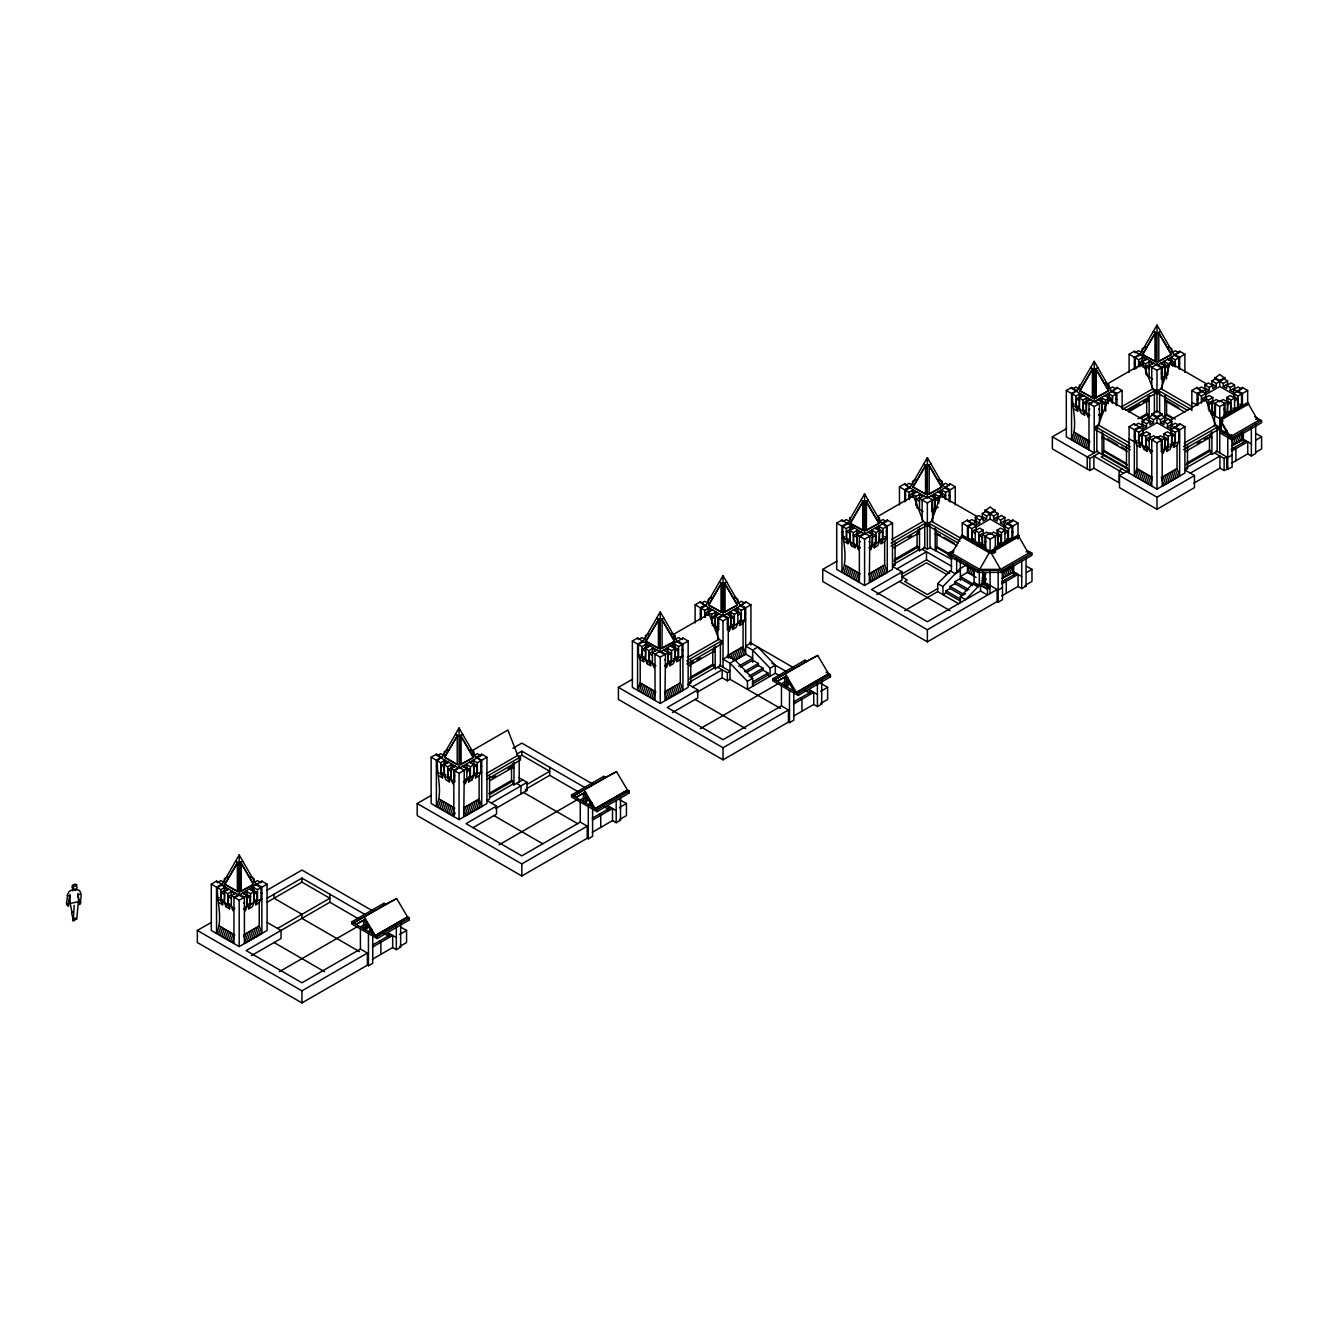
<?xml version="1.0" encoding="UTF-8"?>
<svg xmlns="http://www.w3.org/2000/svg" width="1328" height="1328" viewBox="0 0 1328 1328"><rect width="100%" height="100%" fill="white"/><g stroke="black" fill="none" stroke-linecap="round" stroke-linejoin="round"><path stroke-width="1.5" d="M77.954 893.329L78.618 901.662L70.185 903.455L72.011 912.236M67.197 905.165L67.977 905.912C69.471 906.094 67.462 901.496 69.986 896.068M78.402 901.679L76.742 918.744L74.717 918.229L73.887 920.553L76.526 918.727M74.185 905.381L73.339 918.744L74.219 919.922M73.804 920.404L74.833 918.445L76.559 919.076M73.023 888.233L72.542 890.607C82.95 887.569 72.243 883.253 73.571 888.249M67.579 895.636L66.4 904.136L68.342 903.538M74.185 920.586L72.608 920.553L73.571 919.64M217.394 886.672C216.746 902.193 223.237 918.395 216.53 933.468L216.53 887.17L221.759 884.149L221.759 885.162L242.094 896.898M218.273 934.48L220.88 926.927M220.016 935.493L222.623 927.94M221.759 936.489L224.366 928.936M223.502 937.502L226.109 929.949M225.245 938.514L227.852 930.961M226.988 939.51L229.595 931.957M228.731 940.523L231.338 932.97M230.474 941.519L233.081 933.982M232.217 942.531L234.176 936.871M437.261 759.732C436.597 775.253 443.104 791.455 436.381 806.544L436.381 760.23L441.61 757.209L437.261 760.728L440.747 762.753L445.096 760.23L445.096 763.251L440.747 765.775M438.124 807.54L440.747 799.987M439.867 808.553L442.49 801M441.61 809.565L444.233 802.012M443.353 810.561L445.976 803.008M445.096 811.574L447.719 804.021M446.839 812.57L449.462 805.034M448.582 813.583L451.205 806.03M450.325 814.595L452.948 807.042M452.084 815.591L454.691 808.055L439.004 798.991M455.122 812.836L453.827 816.604L453.827 770.306L459.056 767.285L464.285 770.306L463.754 816.305L481.715 806.544L481.715 760.23L476.486 757.209L480.852 760.728L477.35 762.753L473 760.23M639.332 691.373L641.955 683.837M641.075 692.386L643.698 684.833M642.818 693.399L645.441 685.846M644.561 694.395L647.184 686.858M646.304 695.407L648.927 687.854M648.047 696.42L650.67 688.867M649.79 697.416L652.413 689.863M651.533 698.428L654.156 690.875M653.276 699.441L655.235 693.764M842.799 525.589C842.151 541.11 848.642 557.328 841.935 572.401L841.935 526.087L836.706 523.066L836.706 569.38L864.594 585.482L892.499 569.38L892.499 523.066L887.27 520.045L882.024 523.066L886.39 526.602L882.904 528.61L878.538 526.087L878.538 529.108L882.904 531.632M843.678 573.397L846.285 565.861M845.421 574.41L848.028 566.857M847.164 575.422L849.771 567.869M848.907 576.418L851.514 568.882M850.65 577.431L853.257 569.878M852.393 578.444L855 570.891M854.136 579.44L856.759 571.887M855.879 580.452L858.502 572.899M857.622 581.465L859.581 575.788M969.423 566.741L967.465 572.401L960.36 576.501L977.923 586.843L980.545 585.333L987.517 589.35M969.208 573.397L971.166 567.737M970.951 574.41L972.909 568.749M972.694 575.422L974.652 569.762M982.073 578.56L984.031 572.899M983.152 581.465L985.774 573.912L982.288 571.887M986.206 578.693L984.895 582.461L984.895 572.401M1072.426 393.022C1071.762 408.543 1078.27 424.744 1071.547 439.834L1071.547 393.52L1076.792 390.498L1072.426 394.018L1075.912 396.043L1080.278 393.52L1080.278 396.541L1075.912 399.064M1073.306 440.83L1075.912 433.277M1075.049 441.842L1077.655 434.289M1076.792 442.838L1079.398 435.302M1078.535 443.851L1081.141 436.298M1080.278 444.863L1082.884 437.31M1082.021 445.859L1084.627 438.323M1083.764 446.872L1086.37 439.319M1085.507 447.885L1088.113 440.332M1087.25 448.881L1089.856 441.328L1074.169 432.281M1136.071 477.067L1138.677 469.514M1137.814 478.08L1140.42 470.527M1139.557 479.076L1142.163 471.54M1141.3 480.089L1143.906 472.536M1143.043 481.101L1145.649 473.548M1144.786 482.097L1147.392 474.561M1146.529 483.11L1149.135 475.557M1148.272 484.122L1150.878 476.569M1150.015 485.118L1151.974 479.458M961.123 538.421L931.476 521.306L932.588 518.401M1097.326 427.566L1108.166 399.562L1143.906 420.196L1141.731 425.823M1192.478 406.849L1161.104 388.739L1162.216 385.834M931.476 521.306L941.32 493.883M974.868 522.153L977.059 516.526L940.44 495.394M1161.104 388.739L1170.931 361.316M249.647 889.179L254.013 891.702L254.013 902.774L252.27 906.792L248.784 908.817L250.527 904.783L250.527 893.711L246.161 891.188M260.985 886.672L260.985 898.741L259.242 902.774L255.756 904.783L257.499 900.749L257.499 889.677L253.133 887.17L253.133 890.192L257.499 892.698M465.149 783.885L466.892 779.868L466.892 768.796L462.542 766.273M469.514 762.239L473.864 764.762L473.864 775.834L472.121 779.868L468.635 781.877L470.378 777.843L470.378 766.771L466.028 764.264M480.852 759.732L480.852 771.817L479.109 775.834L475.607 777.843L477.35 773.826L477.35 762.753M670.723 646.089L675.072 648.595L675.072 659.667L673.329 663.701L669.843 665.71L671.586 661.693L671.586 650.604L667.237 648.097M682.044 643.565L682.044 655.65L680.301 659.667L676.815 661.693L678.558 657.659L678.558 646.587L674.209 644.063L674.209 647.085L678.558 649.608M733.488 609.851L737.837 612.357L737.837 623.43L736.094 627.463L732.608 629.472L734.351 625.438L734.351 614.366L730.002 611.859L730.002 614.881L734.351 617.387M744.809 607.328L744.809 619.412L743.066 623.43L739.58 625.438L741.323 621.421L741.323 610.349L736.974 607.826M875.052 528.112L879.418 530.619L879.418 541.691L877.675 545.725L874.189 547.734L875.932 543.716L875.932 532.628L871.566 530.121M886.39 525.589L886.39 537.674L884.647 541.691L881.161 543.716L882.904 539.683L882.904 528.61M1163.959 433.791L1167.445 431.766L1171.811 434.289L1171.811 445.361L1170.068 449.395L1166.582 451.404L1168.325 447.37L1168.325 436.298L1163.959 433.791L1163.959 436.812L1168.325 439.319M1178.783 429.259L1178.783 441.328L1177.04 445.361L1173.554 447.37L1175.297 443.353L1175.297 432.281L1170.931 429.757L1170.931 432.779L1175.297 435.302M80.643 903.057C77.107 906.692 84.311 896.201 79.215 890.291L74.036 889.212M74.003 919.69L76.476 919.225M225.245 887.17L220.88 889.677L217.394 887.668L221.759 885.162L239.189 854.95L256.619 885.162L260.985 887.668L257.499 889.677M224.681 884.299L237.778 862.27L237.778 891.536L224.681 884.299L237.778 891.536M225.096 884.216L237.778 862.27M441.61 758.222L459.056 728.026L476.486 758.222M457.629 764.596L444.548 757.358L457.629 735.33M444.548 757.358L456.666 737.023M678.558 646.587L682.044 644.578L677.695 642.055L660.248 611.859L642.818 642.055L638.453 644.578L641.955 646.587L646.304 644.063M645.757 641.208L658.837 619.163L658.837 648.446L645.757 641.208L658.837 648.446M646.172 641.125L658.837 619.163M709.069 607.826L704.72 610.349L701.234 608.34L705.583 605.817L723.03 575.622L740.46 605.817L744.809 608.34L741.323 610.349M708.521 604.97L721.602 582.926L721.602 612.208L708.521 604.97L721.602 612.208M708.936 604.887L721.602 582.926M882.024 524.079L864.594 493.883L847.164 524.079L842.799 526.602L846.285 528.61L850.65 526.087M850.086 523.232L863.183 501.187L863.183 530.47L850.086 523.232L863.183 530.47M850.501 523.149L863.183 501.187M913.415 489.849L909.049 492.373L905.563 490.364L909.929 487.841L927.359 457.645L944.806 487.841L949.155 490.364L945.669 492.373L941.32 489.849L941.32 492.871L945.669 495.394M912.867 486.994L925.948 464.949L925.948 494.232L912.867 486.994L925.948 494.232M913.266 486.911L925.948 464.949M962.236 535.151L961.356 536.661L989.26 552.763L991.003 552.763L1018.908 536.661L1018.908 535.649L991.003 551.767L962.236 535.151L951.778 553.278L950.035 554.274L950.035 556.299L951.429 555.486L951.429 569.928L937.701 583.54L937.701 591.591L904.7 610.648M1076.792 391.511L1094.222 361.316L1111.652 391.511L1116.018 394.018L1112.532 396.043L1108.166 393.52M1079.714 390.648L1092.811 368.62L1092.811 397.885L1079.714 390.648L1092.811 397.885M1080.129 390.581L1092.811 368.62M1143.043 357.282L1138.677 359.805L1135.191 357.78L1139.557 355.273L1156.987 325.078L1174.417 355.273L1178.783 357.78L1175.297 359.805L1170.931 357.282L1170.931 360.303L1175.297 362.826M1142.478 354.41L1155.576 332.382L1155.576 361.648L1142.478 354.41L1155.576 361.648M1142.893 354.344L1155.576 332.382M1140.868 366.445L1143.043 363.324L1153.866 391.312M68.608 906.161L66.682 903.887M960.011 600.854L946.067 592.803L942.93 594.612L942.93 586.561L960.36 568.45L965.688 565.363M979.317 585.382L965.589 599.642L960.36 596.637L974.088 582.361L979.317 585.382L983.035 583.241L990.007 587.275L990.007 593.616M76.576 885.544C78.568 883.9 71.546 883.336 71.994 887.071L72.642 888.648M79.746 904.484L80.958 901.596M72.575 911.821L71.612 912.851L73.173 919.756M242.825 861.241L239.189 863.349L235.554 861.241M462.692 734.318L459.056 736.409L455.421 734.318M663.884 618.151L660.248 620.242L656.613 618.151M726.648 581.913L723.03 584.005L719.394 581.913M868.23 500.175L864.594 502.266L860.959 500.175M930.994 463.937L927.359 466.028L923.724 463.937M1097.858 367.607L1094.222 369.699L1090.587 367.607M1160.622 331.369L1156.987 333.461L1153.351 331.369M236.284 896.898L261.865 881.128L267.094 884.149L267.094 930.447L239.189 946.565L211.301 930.447L211.301 884.149L216.53 881.128L221.759 884.149M476.486 757.209L481.715 754.188L486.944 757.209L486.944 803.523L459.056 819.625L431.152 803.523L431.152 757.209L436.381 754.188L441.61 757.209M660.248 611.859L660.248 652.114L682.924 638.021L688.153 641.042L688.153 687.356L660.248 703.458L632.36 687.356L632.36 641.042L637.589 638.021L663.153 653.808M695.125 622.932L695.125 604.804L700.354 601.783L705.583 605.817M836.706 523.066L841.935 520.045L864.594 534.138L886.39 521.555L882.904 519.547L879.999 521.223M899.471 504.955L899.471 486.828L904.7 483.807L909.929 487.841M1100.331 413.821L1100.331 417.175L1102.074 413.157L1102.074 402.085L1094.222 406.6L1094.222 452.914L1066.318 436.812L1066.318 390.498L1071.547 387.477L1076.792 390.498M1129.099 372.388L1129.099 354.261L1134.328 351.239L1159.892 367.009M227.852 876.596L224.366 878.605L224.366 881.626M447.719 749.656L444.233 751.681L444.233 754.702M648.927 633.506L645.441 635.514L645.441 638.536M711.692 597.268L708.206 599.277L708.206 602.298M842.799 521.555L846.285 519.547L849.19 521.223M916.038 479.292L912.552 481.3L912.552 484.322M1145.649 346.708L1142.163 348.733L1142.163 351.754M632.36 641.042L637.589 644.063L642.818 641.042M695.125 604.804L700.354 607.826L705.583 604.804M841.935 526.087L847.164 523.066M899.471 486.828L904.7 489.849L909.929 486.828M1129.099 354.261L1134.328 357.282L1139.557 354.261M216.53 893.213L217.394 892.698M436.381 766.273L437.261 765.775M637.589 650.106L638.453 649.608M700.354 613.868L701.234 613.37M841.935 532.13L842.799 531.632M904.7 495.892L905.563 495.394M1071.547 399.562L1072.426 399.064M1134.328 363.324L1135.191 362.826M220.88 892.698L225.245 890.192M641.955 649.608L646.304 647.085M704.72 613.37L709.069 610.847M846.285 531.632L850.65 529.108M909.049 495.394L913.415 492.871M1138.677 362.826L1143.043 360.303M224.814 902.525L221.328 900.5L221.328 892.449L224.814 894.458L224.366 902.774L227.852 904.783L229.595 903.77L229.595 908.817L226.109 906.792L224.366 902.774L224.366 891.702L228.731 889.179M449.462 776.847L449.462 781.877L445.976 779.868L444.233 775.834L444.233 764.762L448.582 762.239M645.873 659.418L642.387 657.41L642.387 649.359L645.873 651.367L645.441 659.667L648.927 661.693L650.67 660.68L650.67 665.71L647.184 663.701L645.441 659.667L645.441 648.595L649.79 646.089M705.151 617.138L705.151 613.121L708.206 615.379L708.206 612.357L712.555 609.851M855 544.38L855 547.734L851.514 545.725L849.771 541.691L849.771 530.619L854.136 528.112M909.497 499.162L909.497 495.145L912.552 497.402L912.552 494.381L916.901 491.875M1084.627 411.813L1084.627 415.166L1081.141 413.157L1079.398 409.124L1079.398 398.051L1083.764 395.528M1142.163 364.835L1142.163 361.814L1146.529 359.29M877.675 516.526L913.415 495.892L923.242 521.306L927.359 523.68L932.588 520.659M216.53 899.255L219.137 897.745M436.381 772.315L440.747 773.826L442.49 777.843L439.004 775.834M444.233 767.783L444.664 775.585L440.747 773.826L440.747 762.753M637.589 656.148L640.212 654.638M841.935 538.172L844.542 536.661M849.771 533.64L849.771 541.691L853.257 543.716L855 547.734M1071.547 405.604L1074.169 404.094M1079.398 401.073L1079.398 409.124L1082.884 411.132L1084.627 415.166M1136.934 367.856L1135.191 368.852L1135.191 356.784M224.366 891.702L227.852 893.711L232.217 891.188M444.233 764.762L447.719 766.771L452.084 764.264L452.084 767.285L447.719 769.792M645.441 648.595L648.927 650.604L653.276 648.097M672.167 637.191L675.072 635.514L675.072 638.536M708.206 612.357L711.692 614.366L716.041 611.859L716.041 614.881L711.692 617.387M849.771 530.619L853.257 532.628L857.622 530.121M912.552 494.381L916.038 496.39L920.387 493.883M1079.398 398.051L1082.884 400.06L1087.25 397.553M1142.163 361.814L1145.649 363.822L1150.015 361.316M222.623 899.753L220.88 900.749L217.394 898.741M227.852 896.732L231.338 894.723L231.338 891.702L234.84 893.711M648.927 653.625L652.413 651.616L652.413 648.595L655.899 650.604M848.028 538.67L846.285 539.683L842.799 537.674M853.257 535.649L857.622 533.142M916.038 499.411L919.524 497.402L919.524 494.381L923.01 496.39M1082.884 403.081L1087.25 400.575M1145.649 366.843L1149.135 364.835L1149.135 361.814L1152.621 363.822M233.081 910.825L231.338 906.792L231.338 895.719L235.703 893.213M254.594 882.307L257.499 880.63L260.985 882.639L261.865 881.128M452.948 783.885L451.205 779.868L451.205 768.796L455.57 766.273M473 756.213L477.35 753.69L480.852 755.698M654.156 667.718L652.413 663.701L652.413 652.629L656.762 650.106M675.653 639.2L678.558 637.523L682.044 639.532L682.924 638.021M718.664 617.387L718.664 629.472L715.178 627.463L715.178 616.391L719.527 613.868M738.418 602.962L741.323 601.285L744.809 603.294L745.689 601.783L740.46 605.817M858.502 546.389L858.502 549.742L856.759 545.725L856.759 534.653L861.108 532.13M923.01 511.496L919.524 509.487L919.524 498.415L923.873 495.892M942.764 484.986L945.669 483.309L949.155 485.318L950.035 483.807L955.264 486.828L955.264 504.955M1088.113 413.821L1088.113 417.175L1086.37 413.157L1086.37 402.085L1090.736 399.562M1109.627 388.656L1112.532 386.979L1116.018 388.988L1094.222 401.571L1094.222 361.316M1152.621 378.928L1149.135 376.92L1149.135 365.831L1153.501 363.324M1172.392 352.418L1175.297 350.741L1178.783 352.75M240.6 891.536L253.698 884.299L240.6 862.27L240.6 891.536L253.698 884.299M460.467 737.289L460.467 764.596L473.548 757.358L460.467 735.33M674.757 641.208L661.676 648.446L674.757 641.208L661.676 619.163M724.441 612.208L737.521 604.97L724.441 582.926L724.441 612.208L737.521 604.97M866.005 530.47L879.103 523.232L866.005 501.187L866.005 530.47L879.103 523.232M941.867 486.994L928.787 494.232L941.867 486.994L928.787 464.949M1095.633 397.885L1108.731 390.648L1095.633 368.62L1095.633 397.885L1108.731 390.648M1171.495 354.41L1158.398 361.648L1171.495 354.41L1158.398 332.382M460.467 764.596L473.548 757.358M231.338 898.741L228.3 896.483L228.3 904.534L234.84 908.817M445.976 774.822L444.233 775.834L447.719 777.843L449.462 781.877M451.205 771.817L451.205 779.868L454.691 781.877L454.691 769.792M652.413 655.65L649.359 653.376L649.359 661.427L655.899 665.71M715.178 619.412L715.609 627.214L712.123 625.189M856.759 537.674L856.759 545.725L860.245 547.734L859.365 548.232M919.524 501.436L916.469 499.162L916.469 505.204M944.806 487.841L950.035 483.807M1086.37 405.09L1086.37 413.157L1089.856 415.166L1088.993 415.664M1111.652 391.511L1116.881 387.477L1122.11 390.498L1122.11 408.626M1149.135 368.852L1146.097 366.594L1146.097 374.645L1149.135 376.92M1174.417 355.273L1179.646 351.239L1184.891 354.261L1184.891 372.388M454.691 770.804L457.596 769.128M443.652 755.366L440.747 753.69L437.261 755.698L459.056 768.281L481.715 755.2L481.715 754.188M718.664 618.4L743.365 604.14M863.15 534.985L860.245 536.661L860.245 535.649M907.024 486.164L927.359 497.9L947.711 486.164M1092.761 402.417L1089.856 404.094L1089.856 403.081M243.555 893.711L247.041 891.702L247.041 894.723M250.527 889.677L254.013 887.668L254.013 890.69M463.406 766.771L466.892 764.762L466.892 767.783M470.378 762.753L473.864 760.728L473.864 763.749M664.614 650.604L668.1 648.595L668.1 651.616M671.586 646.587L675.072 644.578L675.072 647.599M727.379 614.366L730.865 612.357L730.865 615.379M734.351 610.349L737.837 608.34L737.837 611.361M868.96 532.628L872.446 530.619L872.446 533.64M875.932 528.61L879.418 526.602L879.418 529.623M931.725 496.39L935.211 494.381L935.211 497.402M938.697 492.373L942.183 490.364L942.183 493.385M1098.571 400.06L1102.074 398.051L1102.074 401.073M1105.56 396.043L1109.046 394.018L1109.046 397.039M1161.353 363.822L1164.839 361.814L1164.839 364.835M1168.325 359.805L1171.811 357.78L1171.811 360.801M451.636 779.602L447.719 777.843L447.719 766.771M857.191 545.476L853.257 543.716L853.257 532.628M1084.627 410.136L1082.884 411.132L1082.884 400.06M231.338 895.719L239.189 900.251L247.041 895.719L247.041 906.792L245.298 910.825L245.298 907.472M250.527 893.711L254.013 891.702M256.619 884.149L261.865 887.17L267.094 884.149M453.827 776.332L454.691 775.834M451.205 768.796L459.056 773.311L466.892 768.796M470.378 766.771L473.864 764.762M481.715 760.23L486.944 757.209M652.413 652.629L660.248 657.161L668.1 652.629L668.1 663.701L666.357 667.718L666.357 664.365M671.586 650.604L675.072 648.595M677.695 641.042L682.924 644.063L688.153 641.042M717.784 623.944L718.664 623.43M715.178 616.391L723.03 620.923L730.865 616.391L730.865 627.463L729.122 631.481L729.122 628.127M734.351 614.366L737.837 612.357M740.46 604.804L745.689 607.826L750.918 604.804L750.918 645.076M859.365 542.206L860.245 541.691M856.759 534.653L864.594 539.185L872.446 534.653L872.446 545.725L870.703 549.742L870.703 546.389M875.932 532.628L879.418 530.619M882.024 523.066L887.27 526.087L892.499 523.066M919.524 498.415L927.359 502.947L935.211 498.415L935.211 509.487L933.468 513.504L933.468 510.151M938.697 499.411L934.331 496.904L934.331 493.883L938.697 496.39L942.183 494.381L942.183 497.402L945.237 495.145L945.237 499.162M944.806 486.828L950.035 489.849L955.264 486.828M1088.993 409.622L1089.856 409.124M1101.194 397.553L1105.56 400.06L1109.046 398.051L1109.046 401.073M1111.652 390.498L1116.881 393.52L1122.11 390.498M1149.135 365.831L1156.987 370.363L1164.839 365.831L1164.839 376.92L1163.096 380.937L1163.096 377.584M1163.959 361.316L1168.325 363.822L1171.811 361.814L1171.811 364.835M1174.417 354.261L1179.646 357.282L1184.891 354.261M941.32 495.892L931.725 500.424M715.178 627.463L716.921 626.451M919.524 509.487L916.469 507.213M246.593 898.492L250.096 896.483L250.096 904.534L246.593 906.543L247.041 898.741M253.582 894.458L257.068 892.449L257.068 900.5L253.582 902.525L254.013 894.723M473.432 767.534L476.918 765.526L476.918 773.577L473.432 775.585L473.864 767.783M667.669 655.401L671.155 653.376L671.155 661.427L667.669 663.452L668.1 655.65M674.641 651.367L678.127 649.359L678.127 657.41L674.641 659.418L675.072 651.616M730.433 619.147L733.919 617.138L733.919 625.189L730.433 627.214L730.865 619.412M872.015 537.425L875.501 535.4L875.501 543.451L872.015 545.476L872.446 537.674M878.987 533.391L882.473 531.383L882.473 539.434L878.987 541.442L879.418 533.64M938.265 507.213L934.779 509.238L934.779 501.171L938.265 499.162L938.265 503.196M1099.451 415.664L1098.571 415.166L1102.074 413.157L1101.626 404.841L1105.112 402.832L1105.56 411.132L1105.56 400.06M1108.598 400.824L1112.084 398.798L1112.084 402.832M1164.39 368.603L1167.893 366.594L1167.893 374.645L1164.39 376.654L1164.839 368.852M1171.379 364.586L1174.865 362.561L1174.865 366.594M372.753 935.078L372.753 963.265L368.437 965.755L367.391 965.157L301.954 1002.922L197.341 942.531L197.341 930.447L211.534 922.263M266.496 890.524L301.954 870.056L372.886 911.008M592.603 808.154L592.603 836.341L588.287 838.815L587.242 838.217L521.821 875.999L417.208 815.591L417.208 803.523L431.384 795.323M453.827 782.375L454.691 781.877M512.957 748.245L521.821 743.116L592.736 784.068M793.812 691.988L793.812 720.174L789.496 722.664L788.45 722.05L723.03 759.832L618.416 699.441L618.416 687.356L632.593 679.172M717.784 629.97L718.664 629.472M999.353 568.666L1002.341 570.393L1002.507 599.675L998.158 602.198L997.112 601.584L927.359 641.856L822.746 581.465L822.746 569.38L836.939 561.196M1122.11 469.016L1119.155 470.726L1119.155 482.811L1093.874 468.22L1089.856 470.527L1052.374 448.881L1052.374 436.812L1066.567 428.612M466.46 779.602L473.432 775.585M463.406 781.877L466.892 779.868L465.149 778.855M727.379 617.387L727.379 629.472L730.865 627.463L729.122 626.451M886.39 537.674L882.904 539.683L881.161 538.67L881.161 543.716M931.725 499.411L931.725 511.496L935.211 509.487L933.468 508.475M1161.353 366.843L1161.353 378.928L1164.39 376.654M267.094 898.243L301.954 878.107L364.719 914.345M516.592 754.188L521.821 751.167L584.586 787.404M486.314 773.56L517.704 755.433L520.427 757.01L520.427 760.031L487.293 779.154M687.522 657.393L718.896 639.283L721.635 640.843L721.635 643.864L686.759 664M891.868 539.417L923.242 521.306M1121.479 406.849L1152.87 388.722L1156.987 391.113L1162.216 388.091L1162.216 367.341L1156.987 364.337L1151.758 367.341L1151.758 387.477M267.094 902.26L301.954 882.141L329.859 898.243L277.552 928.438M518.335 757.209L521.821 755.2L549.709 771.302L527.05 784.4M487.293 776.133L520.427 757.01M686.759 660.979L721.635 640.843M891.105 543.003L925.965 522.867L925.965 525.888L891.105 546.024M1122.459 409.422L1155.592 390.299L1155.592 393.32L1125.945 410.435M1130.311 449.794L1095.434 429.658L1095.434 426.637L1098.339 424.977L1129.713 443.087M1095.434 429.658L1096.828 428.861L1096.828 451.404L1129.099 470.029L1119.504 475.557L1119.504 487.642L1156.987 509.288L1194.47 487.642L1194.47 475.557L1184.891 470.029L1187.498 468.518L1187.498 445.959L1188.726 446.673M492.356 778.059L495.842 776.033M508.043 768.995L511.529 766.97L513.969 768.381M690.062 663.9L693.548 661.892M697.051 659.867L700.537 657.858M908.352 537.873L911.855 535.865M1129.265 410.335L1139.723 404.293M1143.209 402.284L1146.695 400.259L1149.135 401.67M489.916 780.665L512.575 767.584L512.575 763.55M1128.568 411.946L1147.741 400.873L1147.741 396.84M935.211 534.254L936.954 533.242L940.44 535.25M1102.074 437.908L1103.817 436.912L1103.817 450.391L1126.476 463.489M1164.839 401.67L1166.582 400.674L1178.783 407.713M259.242 902.774L259.242 925.931L243.555 934.978L246.161 942.531M463.406 808.055L479.109 798.991L481.715 806.544M488.87 793.546L511.529 780.466L512.757 781.179L512.757 784.184L490.082 797.281M680.301 659.667L680.301 682.824L664.614 691.888L667.237 699.441M690.062 677.396L712.738 664.299L713.949 665.013L713.949 668.034L689.547 682.127L690.759 682.824L690.759 660.282L691.988 660.979M727.379 655.65L743.066 646.587L745.689 654.14L752.661 658.157L738.717 666.208M884.647 541.691L884.647 564.848L868.96 573.912L871.566 581.465M894.408 559.42L917.084 546.323L918.295 547.036L918.295 550.058L893.893 564.151L895.105 564.848L895.105 542.305L896.334 543.003M1137.98 418.785L1146.695 413.755L1147.923 414.452L1147.923 417.473L1142.694 420.495M750.918 643.067L745.689 646.089L752.661 650.106L770.091 668.233L770.091 676.284L767.999 675.072L752.312 684.136M490.082 794.26L512.757 781.179M689.547 679.106L713.949 665.013M893.893 561.13L918.295 547.036M1140.951 418.486L1147.923 414.452M962.236 537.159L962.236 523.066L967.465 520.045L972.694 524.079M993.626 516.028L993.626 519.049L997.975 516.526L997.975 513.504L993.626 516.028L984.895 510.998L990.124 506.964L995.369 510.998L986.638 516.028L982.288 513.504L982.288 516.526L986.638 519.049L986.638 516.028M1129.099 473.05L1129.099 426.736L1134.328 423.715L1143.043 429.757L1143.043 432.779L1138.677 435.302M1161.353 415.166L1164.839 417.175L1160.473 419.698L1151.758 414.668L1156.987 410.634L1162.216 414.668L1153.501 419.698L1149.135 417.175L1152.621 415.166M1191.863 410.634L1191.863 390.498L1197.092 387.477L1202.321 391.511M1223.237 383.46L1223.237 386.481L1227.603 383.958L1227.603 380.937L1223.237 383.46L1214.522 378.414L1219.751 374.396L1224.98 378.414L1216.265 383.46L1211.916 380.937L1211.916 383.958L1216.265 386.481L1216.265 383.46M975.316 517.538L979.666 520.045L979.666 523.066L975.316 520.559L975.316 517.538L978.802 515.53L983.152 518.036L983.152 521.057L986.638 519.049M982.288 513.504L985.774 511.496M1135.191 425.226L1138.677 423.217L1143.043 425.74L1143.043 428.745L1146.529 426.736L1146.529 423.715L1142.163 421.208L1142.163 424.23L1146.529 426.736M1142.163 421.208L1145.649 419.183L1150.015 421.706L1150.015 424.728L1153.501 422.719L1153.501 419.698M1204.928 384.971L1209.293 387.477L1209.293 390.498L1204.928 387.992L1204.928 384.971L1208.43 382.945L1212.779 385.469L1212.779 388.49L1216.265 386.481M1211.916 380.937L1215.402 378.928M512.757 784.184L513.969 784.898L522.684 779.868M690.759 682.824L688.153 684.335L697.748 689.863L697.748 697.93L672.466 712.522M713.949 668.034L715.178 668.731L720.407 665.71L720.407 643.167L721.635 643.864M895.105 564.848L892.499 566.359L902.077 571.887L902.077 579.954L876.795 594.546M918.295 550.058L919.524 550.755L924.753 547.734L924.753 525.191L927.359 526.701L929.982 525.191L929.982 547.734L951.778 559.304M745.689 607.826L745.689 654.14L730.002 663.203L723.03 659.169L728.259 656.148L735.231 660.182L752.661 678.293L752.661 686.344M923.707 547.136L927.359 549.244L930.845 547.236M962.236 523.066L967.465 526.087L972.694 523.066M984.895 509.985L990.124 513.006L995.369 509.985M1097.708 450.906L1087.25 456.932L1087.25 469.016M1129.099 426.736L1134.328 429.757L1139.557 426.736M1151.758 413.655L1156.987 416.677L1162.216 413.655M1191.863 390.498L1197.092 393.52L1202.321 390.498M1214.522 377.418L1219.751 380.439L1224.98 377.418M979.666 523.066L976.18 525.091L976.18 522.07L968.344 526.602L971.83 528.61L976.18 526.087L976.18 529.108L971.83 531.632M979.666 520.045L983.152 518.036M1143.043 425.74L1135.191 430.255L1138.677 432.281L1143.043 429.757M1146.529 423.715L1150.015 421.706M1209.293 390.498L1205.807 392.507L1205.807 389.502L1197.956 394.018L1201.442 396.043L1205.807 393.52L1205.807 396.541L1201.442 399.064M1209.293 387.477L1212.779 385.469M491.31 803.008L527.05 782.375L527.05 790.426L495.659 808.553M692.502 686.858L722.15 669.744L722.15 677.795L696.868 692.386M896.848 568.882L926.496 551.767L926.496 559.818L901.214 574.41M936.074 550.257L936.954 546.721L977.923 570.393L1002.341 570.393L1031.972 553.278L1031.972 555.287L1002.341 572.401L977.923 572.401L948.458 555.386L948.458 553.378L953.57 550.423L953.57 552.431M1052.374 436.812L1089.856 458.442L1099.451 452.914M1126.476 445.959L1126.476 468.518L1127.356 468.004L1102.937 453.91L1103.817 450.391M1164.839 418.187L1166.582 414.153L1175.297 419.183M967.465 532.13L968.344 531.632M976.18 527.1L990.124 519.049L1004.084 527.1M1102.937 453.91L1102.074 454.425L1102.074 431.866M1134.328 435.8L1135.191 435.302M1143.043 430.77L1156.987 422.719L1172.674 431.766M1197.092 399.562L1197.956 399.064M1205.807 394.532L1219.751 386.481L1233.695 394.532M357.747 918.378L329.859 902.26L246.161 950.582L301.954 982.803L360.419 949.055L368.437 953.67M473 827.676L496.539 814.081L496.539 806.03L466.028 823.659L521.821 855.863L580.27 822.115L588.287 826.746M527.05 788.417L549.709 775.336L579.357 792.451M697.748 689.863L667.237 707.492L723.03 739.696L781.478 705.948L789.496 710.58M717.784 667.22L727.379 672.765L730.002 671.254L719.361 665.112M902.077 571.887L871.566 589.516L927.359 621.72L980.545 591.026L987.517 595.044L987.517 588.702L980.545 584.685L980.545 591.026M1103.817 455.421L1101.194 456.932L1156.987 489.152L1184.891 473.05L1184.891 426.736L1179.646 423.715L1174.417 427.749M1160.473 419.698L1160.473 422.719L1164.839 420.196L1164.839 395.628M977.059 545.725L975.316 541.691L975.316 530.619L979.666 528.112L983.152 530.121L983.152 533.142L978.802 535.649M993.626 519.049L997.112 521.057L997.112 518.036L1001.461 515.53L1004.947 517.538L1004.947 520.559L1000.598 523.066L1000.598 520.045L1004.947 517.538M1147.392 446.374L1147.392 451.404L1143.906 449.395L1142.163 445.361L1142.163 434.289L1146.529 431.766L1150.015 433.791L1150.015 436.812L1145.649 439.319M1160.473 422.719L1163.959 424.728L1163.959 421.706L1168.325 419.183M1201.89 398.798L1204.928 401.073L1204.928 398.051L1209.293 395.528L1212.779 397.553L1212.779 400.575L1208.43 403.081M1223.237 386.481L1226.723 388.49L1226.723 385.469L1231.089 382.945L1234.575 384.971L1234.575 387.992L1230.209 390.498L1230.209 387.477L1234.575 384.971M740.46 667.22L752.661 660.182L758.421 663.502L758.421 665.511L746.203 672.549M975.316 533.64L972.262 531.383L972.262 539.434L978.802 543.716L979.964 546.389M1136.934 440.332L1134.328 441.842L1129.099 438.821M1142.163 437.31L1142.163 445.361L1145.649 447.37L1147.392 451.404M1191.863 402.583L1197.956 405.09L1197.956 393.022M975.316 530.619L978.802 532.628L983.152 530.121M1142.163 434.289L1145.649 436.298L1150.015 433.791M1167.445 423.715L1171.811 421.208L1171.811 424.23L1167.445 426.736L1167.445 423.715L1163.959 421.706M1204.928 398.051L1208.43 400.06L1212.779 397.553M251.39 955.612L281.038 938.514L281.038 930.447L267.094 922.396M722.15 677.795L727.379 680.816L730.002 679.305L780.565 708.488M744.46 671.553L758.421 663.502M985.774 535.649L985.774 547.734L982.288 545.725L982.288 534.653L986.638 532.13L990.124 534.138L993.626 532.13L997.975 534.653L997.975 545.725L997.544 537.425L1001.03 535.4L1001.03 543.451L997.544 545.476M1000.598 523.066L1004.084 525.091L1004.084 522.07L1008.433 519.547L1011.919 521.555L1004.084 526.087L1004.084 529.108L1008.433 531.632M1150.878 453.412L1149.135 449.395L1149.135 438.323L1153.501 435.8L1161.353 440.332M1167.445 426.736L1170.931 428.745L1170.931 425.74L1175.297 423.217L1178.783 425.226L1179.646 423.715M1215.402 403.081L1215.402 415.166L1211.916 413.157L1211.916 402.085L1216.265 399.562L1219.751 401.571L1223.237 399.562L1227.603 402.085L1227.603 413.157L1225.86 412.145M1230.209 390.498L1233.695 392.507L1233.695 389.502L1238.061 386.979L1241.547 388.988L1233.695 393.52L1233.695 396.541L1238.061 399.064M948.458 555.386L949.852 554.573L949.852 552.564L951.429 553.477M982.288 537.674L982.72 545.476L979.234 543.451L979.234 535.4L982.72 537.425M1007.57 524.079L1007.57 523.066L1012.799 526.087L1012.799 538.172L1011.919 537.674L994.489 547.734L995.369 548.232L995.369 536.163L990.124 533.142L984.895 536.163L984.895 548.232L985.774 547.734M1007.57 523.066L1012.799 520.045L1018.028 523.066L1018.028 539.185M1149.135 441.328L1146.097 439.07L1146.097 447.121L1152.621 451.404M1184.891 426.736L1179.646 429.757L1179.646 476.071L1162.216 486.131L1162.216 439.817L1156.987 436.812L1151.758 439.817L1151.758 486.131M1211.916 405.09L1212.348 412.892L1208.862 410.883M1224.117 403.081L1224.117 415.166L1224.98 415.664L1224.98 403.579L1219.751 400.575L1214.522 403.579L1214.522 425.74M1237.198 391.511L1242.427 387.477L1247.656 390.498L1247.656 404.592M1001.461 535.649L997.112 533.142L997.112 530.121L1000.598 528.112L1004.947 530.619L1004.947 541.691L1008.002 539.434L1008.002 531.383L1004.947 533.64M1170.931 429.757L1177.322 426.072M1231.089 403.081L1226.723 400.575L1226.723 397.553L1230.209 395.528L1234.575 398.051L1234.575 409.124L1232.832 408.111M749.009 676.184L762.953 668.133L762.953 670.142L750.752 677.18M1146.097 447.121L1145.649 436.298M955.264 559.304L956.658 558.507L956.658 572.949M984.895 542.206L985.774 541.691M982.288 534.653L990.124 539.185L997.975 534.653M997.112 530.121L1001.461 532.628L1004.947 530.619M1004.084 526.087L1008.433 528.61L1011.919 526.602L1004.084 522.07M1012.799 526.087L1018.028 523.066M1149.135 438.323L1156.987 442.838L1164.839 438.323L1164.839 449.395L1163.096 453.412L1163.096 450.059M1168.325 436.298L1171.811 434.289M1175.297 432.281L1178.783 430.255L1170.931 425.74M1214.522 409.622L1215.402 409.124M1211.916 402.085L1219.751 406.6L1227.603 402.085M1226.723 397.553L1231.089 400.06L1234.575 398.051M1233.695 393.52L1238.061 396.043L1241.547 394.018L1233.695 389.502M1237.198 390.498L1242.427 393.52L1247.656 390.498M778.822 675.271L775.336 673.263L747.432 689.365L747.432 681.314L752.661 678.293M770.091 668.233L775.336 665.212L757.89 647.085L752.661 650.106L752.661 662.191M982.288 545.725L984.031 544.712M1211.916 413.157L1213.659 412.145M1164.39 441.079L1167.893 439.07L1167.893 447.121L1164.39 449.13L1164.839 441.328M1171.379 437.061L1174.865 435.036L1174.865 443.104L1171.379 445.112L1171.811 437.31M1227.172 404.841L1230.658 402.832L1230.658 410.883L1227.172 412.892L1227.603 405.09M752.312 682.127L767.999 673.064L767.999 675.072M1214.522 415.664L1215.402 415.166M1234.144 408.875L1238.061 407.115L1238.061 396.043M1161.353 439.319L1161.353 451.404L1164.39 449.13M1224.117 415.166L1241.547 405.09L1241.547 393.022M1018.908 535.649L1018.028 535.151L989.26 551.767L961.356 535.649M1248.519 403.081L1220.631 419.183L1220.631 420.196L1248.519 404.094L1248.519 403.081L1247.656 402.583L1219.751 418.685L1230.209 436.812L1230.209 438.821M351.704 921.864L383.908 903.272L385.718 904.318L353.514 922.91L396.624 898.541L409.356 919.989L377.152 938.581L351.704 923.89L351.704 921.864L377.152 936.572L409.356 917.963L409.356 919.989M571.555 794.941L603.759 776.332L605.585 777.395L573.381 795.987L616.491 771.601L629.223 793.048L597.019 811.64L571.555 796.949L571.555 794.941L597.019 809.632L629.223 791.04L629.223 793.048M772.763 678.774L804.967 660.182L806.793 661.228L774.573 679.82L817.699 655.451L830.432 676.882L798.211 695.474L772.763 680.783L772.763 678.774L798.211 693.465L830.432 674.873L830.432 676.882M960.36 570.808L955.264 573.746L950.035 570.725M1184.244 443.087L1215.635 424.96L1218.357 426.537L1218.357 429.558L1183.497 449.694M1221.494 423.134L1222.922 420.893L1221.179 418.868L1219.751 420.113L1228.981 436.099M364.984 919.208L356.037 924.371L364.42 919.922L372.819 934.065M583.058 793.297L575.887 797.431L585.681 792.185M786.043 676.101L777.096 681.281L785.495 676.832L793.878 690.958M937.767 588.536L927.359 594.546L904.7 581.465L907.306 579.954L902.077 576.933L926.496 562.84L946.715 574.509M1183.497 446.673L1218.357 426.537M364.951 919.59L363.557 920.387L363.557 928.72L364.951 927.907M786.01 676.483L784.616 677.297L784.616 685.613L786.01 684.816M586.544 793.663L585.15 794.459L585.15 802.793L586.544 801.979L586.544 795.323M279.295 971.731L357.747 926.429M499.145 844.791L577.614 799.489M700.354 728.624L778.822 683.322M967.166 590.694L954.965 583.639L954.965 581.631L960.36 578.51L972.577 585.548M360.419 926.894L363.988 924.836M580.27 799.971L583.855 797.896M781.478 683.804L785.064 681.729M962.285 595.525L950.084 588.47L950.084 586.461L954.965 583.639M1197.258 443.552L1200.744 441.543M1204.23 439.518L1207.733 437.51M1228.898 434.405L1221.179 429.94L1219.751 430.77L1231.952 437.808L1232.135 467.107L1224.117 470.527L1219.934 468.12L1193.772 483.209M946.067 592.803L946.067 590.794L950.084 588.47M369.25 926.429L365.814 928.405L366.694 928.919L366.694 922.263M589.101 799.506L585.681 801.481L586.544 801.979M790.309 683.339L786.89 685.314L787.753 685.812L787.753 677.496M1223.769 433.077L1227.255 431.069M366.694 928.919L365.3 929.716L365.3 921.4M787.753 685.812L786.359 686.626L786.359 678.293M368.437 931.526L372.006 929.467M588.287 804.602L591.873 802.527M1026.046 551.867L1027.789 550.854L1031.972 553.278M1255.674 419.283L1257.417 418.287M972.694 583.822L974.088 583.009L977.574 585.017M1231.604 434.588L1230.409 435.269L1231.637 435.982M950.201 552.365L979.666 569.38L1000.598 569.38L1030.229 552.265M1230.209 436.812L1259.857 419.698M1177.04 445.361L1177.04 468.518L1161.353 477.582L1163.959 485.118M1186.8 463.074L1209.476 449.993L1210.688 450.69L1210.688 453.711L1186.286 467.805L1187.498 468.518M1231.952 437.808L1261.6 420.694L1261.6 422.719L1231.952 439.834L1219.751 432.779M1186.286 464.783L1210.688 450.69M965.589 593.616L960.36 596.637L960.36 602.663M364.42 917.133L375.343 935.51L407.547 916.918M629.223 791.04L627.497 790.044L595.193 808.586L584.287 790.21M828.606 673.827L796.402 692.419L785.495 674.043M375.426 935.576L407.63 916.984L409.356 917.963M595.293 808.636L627.497 790.044M796.501 692.469L828.705 673.877M1210.688 453.711L1211.916 454.425L1217.145 451.404L1217.145 428.861L1218.357 429.558M986.588 587.54L990.124 585.482L990.124 571.389M1002.341 578.444L1013.712 571.87L1021.73 576.501M1231.952 445.859L1243.34 439.302L1251.358 443.917M987.517 588.702L990.007 587.275M372.388 945.154L390.93 934.447M592.255 818.214L610.78 807.524M793.463 702.047L811.989 691.357M1001.561 581.896L1016.335 573.381M1231.189 449.329L1245.963 440.796M1190.286 473.15L1219.934 456.035L1219.934 468.12M372.454 947.13L392.673 935.46L392.673 947.545L372.454 959.214M592.321 820.189L612.523 808.52L612.523 820.604L592.321 832.274M793.513 704.039L813.732 692.353L813.732 704.438L793.513 716.107M1001.827 583.772L1018.078 574.377L1018.078 586.461L1001.827 595.84M1231.454 451.188L1247.706 441.809L1247.706 453.894L1231.454 463.273M197.341 930.447L301.954 990.854L367.391 953.072L367.391 965.157M399.595 934.48L406.567 930.447L406.567 942.531L399.595 946.565L400.641 947.163L400.641 923.01M417.208 803.523L521.821 863.914L587.242 826.132L587.242 838.217M620.508 798.078L620.508 820.223L619.462 819.625L626.434 815.591L626.434 803.523L619.462 807.54L620.508 808.154M618.416 687.356L723.03 747.747L788.45 709.982L788.45 722.05M820.654 691.373L827.626 687.356L827.626 699.441L820.654 703.458L821.7 704.072L821.7 679.903M822.746 569.38L927.359 629.771L997.112 589.516L997.112 601.584M1026.743 572.401L1031.972 569.38L1031.972 581.465L1026.743 584.469M1119.504 475.557L1156.987 497.203L1194.47 475.557M1214.522 452.914L1224.117 458.442L1226.723 456.932L1226.723 469.016M1256.371 439.834L1261.6 436.812L1261.6 448.881L1256.371 451.902M1002.507 587.59L998.158 590.113L981.409 580.452M1232.135 455.023L1227.769 457.546L1216.099 450.806M392.673 947.545L396.325 949.653L400.641 947.163M612.523 820.604L616.192 822.713L620.508 820.223M813.732 704.438L817.401 706.546L821.7 704.072M1018.078 586.461L1021.73 588.57L1026.046 586.096L1026.046 557.909M1247.706 453.894L1251.358 456.002L1255.674 453.512L1255.674 423.317M76.045 889.544L72.542 890.607M887.27 526.087L887.27 572.401L869.309 582.162L869.823 536.163L864.594 533.142L859.365 536.163L859.365 582.461M733.122 660.979L745.689 654.14M682.924 644.063L682.924 690.377L664.963 700.138L665.477 654.14L660.248 651.118L655.019 654.14L655.019 700.437M261.865 887.17L261.865 933.468L244.418 943.544L244.418 897.23L239.189 894.209L233.96 897.23L233.96 943.544M1231.654 445.677L1242.427 439.834L1242.427 431.766M1002.026 578.261L1012.799 572.401L1012.799 564.35M817.699 655.451L804.967 662.191L804.967 660.182M616.491 771.601L603.759 778.357L603.759 776.332M396.624 898.541L383.908 905.281L383.908 903.272M80.361 893.993L77.954 895.089L79.414 901.928M70.185 903.455L70.019 894.375M72.608 920.553L73.82 920.304M72.227 889.843L69.073 891.553L67.114 895.537L70.118 896.051M456.118 764.048L444.963 757.292M1139.557 355.273L1143.425 355.273M221.759 885.162L225.627 885.162M1168.325 346.708L1171.811 348.733L1171.811 351.754M1224.117 378.928L1227.603 380.937M1226.723 385.469L1230.209 387.477M1178.783 362.826L1179.646 363.324M1241.547 399.064L1242.427 399.562M1167.445 359.29L1171.811 361.814M1170.068 362.826L1206.671 383.958M1234.575 401.073L1237.63 398.798L1237.63 406.866M1239.804 404.094L1242.427 405.604L1242.427 393.52M1163.959 364.337L1168.325 366.843M1254.744 416.743L1261.6 420.694M1141.582 352.418L1138.677 350.741L1135.191 352.75L1134.328 351.239M1160.473 363.324L1164.839 365.831M1205.807 389.502L1201.442 386.979L1197.956 388.988L1205.807 393.52M1161.353 367.856L1170.931 363.324L1173.122 366.445M1145.649 359.805L1142.163 357.78L1142.163 360.801M1230.658 410.883L1231.089 400.06M1161.353 372.886L1162.216 373.384M1224.117 409.124L1224.98 409.622M1142.611 364.586L1139.109 362.561L1139.109 366.594M1212.348 404.841L1208.862 402.832L1208.862 408.875M1161.353 378.928L1162.216 379.426M1256.371 433.791L1261.6 436.812M1223.619 417.473L1224.482 417.971M1211.036 413.655L1220.631 419.183M1191.332 409.522L1158.215 390.399L1158.215 393.42L1187.846 410.535M1154.381 392.623L1156.987 394.117L1159.61 392.623L1159.61 413.108M1184.891 412.244L1165.702 401.172L1165.702 397.138M1150.363 396.342L1149.135 395.628L1149.135 420.196L1153.501 422.719M1234.16 447.619L1235.903 448.615L1235.903 460.7M1211.916 437.908L1209.476 436.497L1209.476 449.993M1165.702 414.668L1172.674 418.685M1105.56 382.945L1109.046 384.971L1109.046 387.992M1165.702 417.673L1171.811 421.208M1174.417 426.736L1179.646 429.757M1116.018 399.064L1116.881 399.562M1147.923 417.473L1149.135 418.187M1178.783 435.302L1179.646 435.8M1108.166 396.541L1112.532 399.064M1104.68 395.528L1109.046 398.051M1179.646 441.842L1174.865 443.104M1101.194 400.575L1105.56 403.081M1078.817 388.656L1075.912 386.979L1072.426 388.988L1098.571 404.094L1098.571 403.081M1097.708 399.562L1102.074 402.085M1164.839 438.323L1160.473 435.8L1156.987 437.808L1156.987 436.812M1187.498 452.001L1186.103 451.205L1210.522 437.111L1210.522 433.077M1170.068 444.349L1171.811 445.361L1168.325 447.37L1166.582 446.374L1166.582 451.404M1082.884 396.043L1079.398 394.018L1079.398 397.039M1089.856 400.06L1086.37 398.051L1086.37 401.073M1066.318 390.498L1071.547 393.52M1086.37 402.085L1094.222 406.6M1098.571 409.124L1099.451 409.622M1161.353 445.361L1162.216 445.859M1079.83 400.824L1076.344 398.798L1076.344 406.866L1079.83 408.875M1086.819 404.841L1083.316 402.832L1083.316 410.883L1086.819 412.892M1142.611 437.061L1139.109 435.036L1139.109 443.104L1142.611 445.112M1161.353 451.404L1162.216 451.902M1072.426 405.09L1075.912 407.115L1077.655 411.132L1074.169 409.124M1135.191 441.328L1138.677 443.353L1140.42 447.37L1136.934 445.361L1135.191 441.328L1135.191 429.259M1095.434 426.637L1130.311 446.772M1107.303 438.921L1117.761 444.963M1121.247 446.972L1124.733 448.98M1127.356 451.503L1102.937 437.41L1102.937 433.376M1152.621 477.582L1136.934 468.518L1134.328 476.071L1134.328 429.757M1102.937 450.906L1127.356 464.999M1123.505 473.249L1093.874 456.135L1093.874 468.22M938.697 479.292L942.183 481.3L942.183 484.322M994.489 511.496L997.975 513.504M997.112 518.036L1000.598 520.045M949.155 495.394L950.035 495.892M1011.919 531.632L1012.799 532.13M937.834 491.875L942.183 494.381M1006.69 538.67L1008.433 539.683L1008.433 528.61M911.971 484.986L909.049 483.309L905.563 485.318L904.7 483.807M930.845 495.892L935.211 498.415M976.18 522.07L971.83 519.547L968.344 521.555L976.18 526.087M916.038 492.373L912.552 490.364L912.552 493.385M999.718 542.704L1001.461 543.716L1001.461 532.628M931.725 505.453L932.588 505.968M931.725 511.496L932.588 511.994M1026.66 566.309L1031.972 569.38M993.991 550.041L995.734 552.05L993.294 553.461L991.551 551.452M959.961 541.094L928.587 522.966L928.587 525.988L958.218 543.102M943.926 537.259L954.384 543.301M957.007 545.825L936.074 533.74L936.074 529.723M1000.598 571.389L1002.341 572.401M1025 585.482L1026.046 586.096M920.736 528.909L919.524 528.212L919.524 550.755M1004.532 580.187L1006.275 581.199L1006.275 593.267M919.524 534.254L917.084 532.843L917.084 546.323M936.074 547.236L951.778 556.299M976.18 577.431L967.465 572.401L967.465 564.35M981.292 582.876L990.007 587.922M922.13 549.244L951.612 566.276M886.39 531.632L887.27 532.13M926.496 559.818L949.819 573.281M884.647 536.661L887.27 538.172M871.566 533.142L875.932 535.649M954.965 581.631L968.909 589.682M868.08 532.13L872.446 534.653M895.105 548.331L893.711 547.534L918.129 533.441L918.129 529.407M878.987 541.442L875.932 543.716L874.189 542.704M853.257 528.61L849.771 526.602L849.771 529.623M860.245 532.628L856.759 530.619L856.759 533.64M950.084 586.461L964.028 594.512M868.96 541.691L869.823 542.206M872.015 545.476L868.96 547.734L869.823 548.232M937.701 583.54L942.93 586.561M850.219 533.391L846.733 531.383L846.733 539.434L850.219 541.442M857.191 537.425L853.705 535.4L853.705 543.451M946.067 590.794L960.011 598.845M937.701 591.591L958.617 603.676M844.542 541.691L848.028 543.716L848.028 540.347M899.471 581.465L950.035 610.648M844.542 564.848L860.245 573.912M745.689 601.783L750.918 604.804M734.351 597.268L737.837 599.277L737.837 602.298M744.809 613.37L745.689 613.868M736.974 610.847L741.323 613.37M737.837 615.379L740.891 613.121L740.891 621.172L734.351 625.438L732.608 624.442L732.608 629.472M745.689 619.91L741.323 621.421L739.58 620.408L739.58 625.438M709.069 603.808L704.72 601.285L701.234 603.294L700.354 601.783M726.516 613.868L730.865 616.391M826.082 672.366L830.432 674.873M702.678 604.14L727.379 618.4M711.692 610.349L708.206 608.34L708.206 611.361M718.664 614.366L715.178 612.357L715.178 615.379M727.379 623.43L728.259 623.944M715.609 619.147L712.123 617.138L712.123 623.181M727.379 629.472L728.259 629.97M749.623 642.304L793.945 667.901M820.538 683.256L827.626 687.356M771.834 663.203L785.794 671.254M817.401 694.478L809.383 689.846L809.383 693.863M804.967 690.377L810.196 693.399M758.421 665.511L762.953 668.133M762.953 670.142L767.999 673.064M716.39 646.885L715.178 646.188L715.178 668.731M800.203 698.163L801.946 699.175L801.946 711.244M715.178 652.231L712.738 650.82L712.738 664.299M671.586 633.506L675.072 635.514M682.044 649.608L682.924 650.106M682.924 656.148L678.558 657.659L676.815 656.646L676.815 661.693M667.237 651.118L671.586 653.625M644.86 639.2L641.955 637.523L638.453 639.532L637.589 638.021M663.734 650.106L668.1 652.629M690.759 666.307L689.365 665.511L713.783 651.417L713.783 647.383M673.329 658.671L675.072 659.667L671.586 661.693L669.843 660.68M648.927 646.587L645.441 644.578L645.441 647.599M664.614 659.667L665.477 660.182M667.669 663.452L664.614 665.71L665.477 666.208M638.453 655.65L641.955 657.659L643.698 661.693L640.212 659.667L638.453 655.65L638.453 643.565M695.125 699.441L745.689 728.624M655.899 691.888L640.212 682.824L637.589 690.377L637.589 644.063M619.329 799.423L626.434 803.523M616.192 810.644L608.174 806.013L608.174 810.03M603.759 806.544L608.988 809.565M598.994 814.33L600.737 815.326L600.737 827.41M470.378 749.656L473.864 751.681L473.864 754.702M519.198 777.843L527.05 782.375M516.592 783.387L520.941 785.91L520.941 793.961M525.307 789.43L527.05 790.426M480.852 765.775L481.715 766.273M473 763.251L477.35 765.775M523.564 792.451L577.614 823.659M490.779 777.146L489.567 776.432L489.567 798.991L486.944 800.502L496.539 806.03M481.715 772.315L476.918 773.577M466.028 767.285L470.378 769.792M466.892 771.817L469.946 769.543L469.946 777.594M447.719 762.753L444.233 760.728L444.233 763.749M454.691 766.771L451.205 764.762L451.205 767.783M431.152 757.209L436.381 760.23M444.664 767.534L441.178 765.526L441.178 773.577M451.636 771.551L448.15 769.543L448.15 777.594M493.916 815.591L542.737 843.778M401.255 927.376L406.567 930.447M396.325 937.568L388.307 932.937L388.307 936.97M383.908 933.468L389.137 936.489M379.127 941.253L380.87 942.266L380.87 954.351M250.527 876.596L254.013 878.605L254.013 881.626M260.985 892.698L261.865 893.213M359.49 951.595L301.954 918.378L301.954 914.345L274.066 898.243L274.066 894.209M261.865 899.255L257.499 900.749L255.756 899.753L255.756 904.783M246.161 894.209L250.527 896.732M223.785 882.307L220.88 880.63L217.394 882.639L216.53 881.128M242.675 893.213L247.041 895.719M253.582 902.525L250.527 904.783L248.784 903.77M227.852 889.677L224.366 887.668L224.366 890.69M211.301 884.149L216.53 887.17M243.555 902.774L244.418 903.272M246.593 906.543L243.555 908.817L244.418 909.315M219.137 902.774L222.623 904.783L222.623 901.43M274.066 942.531L324.63 971.731M219.137 925.931L234.84 934.978M747.432 681.314L730.002 663.203L730.002 679.305M584.287 792.999L592.67 807.125M1247.656 402.583L1258.114 420.694M1159.377 334.075L1171.08 354.344M1095.633 368.62L1108.316 390.581M1018.028 535.151L1028.486 553.278M1000.598 569.38L990.124 551.253L979.666 569.38L977.923 570.393L977.923 572.401L979.317 571.588L979.317 586.03M929.749 466.643L941.452 486.911M866.005 501.187L878.688 523.149M724.441 582.926L737.106 604.887M662.639 620.857L674.342 641.125M461.447 737.023L473.133 757.292M240.6 862.27L253.283 884.216M972.992 542.372L971.83 539.683L971.83 528.61M969.506 540.347L968.344 537.674L968.344 525.589M848.028 543.716L846.285 539.683L846.285 528.61M650.67 665.71L648.927 661.693L648.927 650.604M229.595 908.817L227.852 904.783L227.852 893.711M222.623 904.783L220.88 900.749L220.88 889.677M1216.631 427.55L1205.807 399.562L1170.068 420.196L1172.242 425.823M1108.747 387.71L1107.303 383.958L1143.043 363.324L1143.043 367.458M878.406 518.401L879.85 522.17M718.896 639.283L709.069 613.868L673.329 634.502L674.79 638.253M517.704 755.433L507.877 730.035L472.121 750.669L474.312 756.296M1240.452 434.156L1242.427 439.834M1238.709 435.169L1240.684 440.83M1236.966 436.182L1238.941 441.842M1235.223 437.178L1237.198 442.838M1233.48 438.19L1235.455 443.851M1231.737 439.203L1233.695 444.863M1177.04 468.518L1179.646 476.071M1175.297 469.514L1177.903 477.067M1173.554 470.527L1176.16 478.08M1171.811 471.54L1174.417 479.076M1170.068 472.536L1172.674 480.089M1168.325 473.548L1170.931 481.101M1166.582 474.561L1169.188 482.097M1164.839 475.557L1167.445 483.11M1163.096 476.569L1165.702 484.122M1010.84 566.741L1012.799 572.401M1009.097 567.737L1011.056 573.397M1007.354 568.749L1009.313 574.41M1005.611 569.762L1007.57 575.422M1003.868 570.758L1005.827 576.418M1002.125 571.77L1004.084 577.431M884.647 564.848L887.27 572.401M882.904 565.861L885.527 573.397M881.161 566.857L883.784 574.41M879.418 567.869L882.024 575.422M877.675 568.882L880.281 576.418M875.932 569.878L878.538 577.431M874.189 570.891L876.795 578.444M872.446 571.887L875.052 579.44M870.703 572.899L873.309 580.452M741.323 647.599L743.946 655.136M739.58 648.595L742.203 656.148M737.837 649.608L740.46 657.161M736.094 650.62L738.717 658.157M734.351 651.616L736.974 659.169M732.608 652.629L735.231 660.182M730.865 653.625L732.824 659.302M729.122 654.638L730.433 658.406M680.301 682.824L682.924 690.377M678.558 683.837L681.181 691.373M676.815 684.833L679.438 692.386M675.072 685.846L677.695 693.399M673.329 686.858L675.952 694.395M671.586 687.854L674.209 695.407M669.843 688.867L672.466 696.42M668.1 689.863L670.723 697.416M666.357 690.875L668.98 698.428M477.35 799.987L479.972 807.54M475.607 801L478.229 808.553M473.864 802.012L476.486 809.565M472.121 803.008L474.743 810.561M470.378 804.021L473 811.574M468.635 805.034L471.257 812.57M466.892 806.03L469.514 813.583M465.149 807.042L467.771 814.595M464.07 809.931L466.028 815.591M259.242 925.931L261.865 933.468M257.499 926.927L260.105 934.48M255.756 927.94L258.362 935.493M254.013 928.936L256.619 936.489M252.27 929.949L254.876 937.502M250.527 930.961L253.133 938.514M248.784 931.957L251.39 939.51M247.041 932.97L249.647 940.523M245.298 933.982L247.904 941.519M1251.358 427.815L1251.358 456.002M1243.34 433.26L1243.34 443.32M1242.427 387.477L1242.427 388.49M1234.575 394.018L1234.575 397.039M1227.769 437.41L1227.769 469.614M1227.603 398.051L1227.603 401.073M1224.117 458.442L1224.117 470.527M1221.179 420.727L1221.179 429.94M1219.751 380.439L1219.751 386.481M1219.751 400.575L1219.751 401.571M1219.751 406.6L1219.751 452.914M1211.916 431.866L1211.916 454.425M1208.43 400.06L1208.43 409.124M1201.442 396.043L1201.442 403.081M1197.092 387.477L1197.092 388.49M1197.092 393.52L1197.092 405.604M1179.646 351.239L1179.646 352.252L1156.987 365.333L1156.987 325.078M1179.646 357.282L1179.646 369.367M1178.783 356.784L1178.783 368.852M1175.297 359.805L1175.297 366.843M1173.554 442.34L1173.554 447.37M1168.325 363.822L1168.325 370.877M1166.582 375.575L1166.582 378.928M1166.582 400.674L1166.582 414.153M1158.813 332.465L1158.813 361.731M1156.987 370.363L1156.987 412.643M1156.987 416.677L1156.987 422.719M1156.987 442.838L1156.987 489.152M1156.987 497.203L1156.987 509.288M1155.161 332.465L1155.161 361.731M1154.381 394.665L1154.381 413.108M1152.621 439.319L1152.621 440.332M1146.695 400.259L1146.695 413.755M1145.649 363.822L1145.649 372.886M1143.906 446.025L1143.906 449.395M1140.42 447.37L1140.42 442.34L1138.677 443.353L1138.677 432.281M1138.677 359.805L1138.677 366.843M1136.934 445.361L1136.934 472.536M1134.328 357.282L1134.328 369.367M1134.328 423.715L1134.328 424.728M1116.881 387.477L1116.881 388.49M1116.881 393.52L1116.881 405.604M1116.018 393.022L1116.018 405.09M1112.532 396.043L1112.532 403.081M1108.166 399.562L1108.166 403.695M1099.451 423.715L1099.451 403.579L1094.222 400.575L1088.993 403.579L1088.993 449.893M1096.048 368.703L1096.048 397.968M1092.396 368.703L1092.396 397.968M1089.856 458.442L1089.856 470.527M1079.398 384.971L1079.398 387.992M1077.655 411.132L1077.655 406.102L1075.912 407.115L1075.912 396.043M1071.547 387.477L1071.547 388.49M1021.73 560.383L1021.73 588.57M1013.712 565.828L1013.712 575.887M1012.799 520.045L1012.799 521.057M1011.919 525.589L1011.919 537.674M1004.947 526.602L1004.947 529.623M998.158 572.003L998.158 602.198M997.975 530.619L997.975 533.64M994.489 535.649L994.489 536.661M991.003 552.763L991.003 551.767L989.26 551.767L989.26 552.763M990.124 513.006L990.124 519.049M990.124 533.142L990.124 534.138M990.124 539.185L990.124 553.278M983.035 571.472L983.035 583.241M980.545 546.057L980.545 542.704L978.802 543.716L978.802 532.628M974.088 568.567L974.088 583.009M973.573 542.023L973.573 538.67L971.83 539.683L967.465 538.172L967.465 526.087M967.465 520.045L967.465 521.057M960.36 560.383L960.36 580.519M950.035 489.849L950.035 501.934M949.155 489.351L949.155 501.436M945.669 492.373L945.669 499.411M938.697 496.39L938.697 503.445M936.954 533.242L936.954 546.721M935.211 528.212L935.211 550.755M932.588 522.07L932.588 499.926L927.359 496.904L922.13 499.926L922.13 520.061M929.185 465.032L929.185 494.298M927.359 457.645L927.359 497.9M927.359 502.947L927.359 549.244M927.359 629.771L927.359 641.856M925.533 465.032L925.533 494.298M923.01 499.411L923.01 500.424M916.038 496.39L916.038 505.453M909.049 492.373L909.049 499.411M905.563 489.351L905.563 501.436M904.7 489.849L904.7 501.934M887.27 520.045L887.27 521.057M879.418 517.538L879.418 520.559M874.189 544.38L874.189 547.734M866.42 501.27L866.42 530.536M864.594 493.883L864.594 534.138M864.594 539.185L864.594 585.482M862.768 501.27L862.768 530.536M851.514 542.372L851.514 545.725M849.771 517.538L849.771 520.559M841.935 520.045L841.935 521.057M817.401 682.393L817.401 706.546M798.211 693.465L798.211 695.474M789.496 690.444L789.496 722.664M781.478 685.812L781.478 705.948M775.336 665.212L775.336 673.263M743.066 620.076L743.066 650.62M728.259 658.157L728.259 617.902L723.03 614.881L717.784 617.902L717.784 640.046M727.379 672.765L727.379 680.816M724.856 583.009L724.856 612.274M723.03 575.622L723.03 615.877M723.03 620.923L723.03 667.22M723.03 747.747L723.03 759.832M721.187 583.009L721.187 612.274M716.921 628.127L716.921 631.481M711.692 614.366L711.692 623.43M704.72 610.349L704.72 617.387M701.234 607.328L701.234 619.412M700.354 607.826L700.354 619.91M669.843 662.357L669.843 665.71M662.091 619.246L662.091 648.512M660.248 657.161L660.248 703.458M658.422 619.246L658.422 648.512M647.184 660.348L647.184 663.701M643.698 661.693L643.698 656.646L641.955 657.659L641.955 646.587M640.212 656.314L640.212 686.858M616.192 800.568L616.192 822.713M597.019 809.632L597.019 811.64M588.287 806.611L588.287 838.815M583.407 793.447L583.407 801.78M580.27 801.979L580.27 822.115M549.709 767.285L549.709 775.336M521.821 751.167L521.821 755.2M521.821 863.914L521.821 875.999M519.198 759.334L519.198 781.877M513.969 762.355L513.969 784.898M511.529 766.97L511.529 780.466M479.109 775.834L479.109 803.008M475.607 772.813L475.607 777.843M472.121 776.515L472.121 779.868M468.635 776.847L468.635 781.877M463.406 769.792L463.406 770.804M460.882 735.413L460.882 764.679M459.056 728.026L459.056 768.281M459.056 773.311L459.056 819.625M457.214 735.413L457.214 764.679M442.49 772.813L442.49 777.843M436.381 754.188L436.381 755.2M396.325 925.5L396.325 949.653M377.152 936.572L377.152 938.581M368.437 933.551L368.437 965.755M360.419 928.919L360.419 949.055M329.859 894.209L329.859 902.26M301.954 878.107L301.954 882.141M301.954 990.854L301.954 1002.922M248.784 905.447L248.784 908.817M241.015 862.353L241.015 891.619M239.189 854.95L239.189 895.221M239.189 900.251L239.189 946.565M237.363 862.353L237.363 891.619M226.109 903.438L226.109 906.792"/></g></svg>
